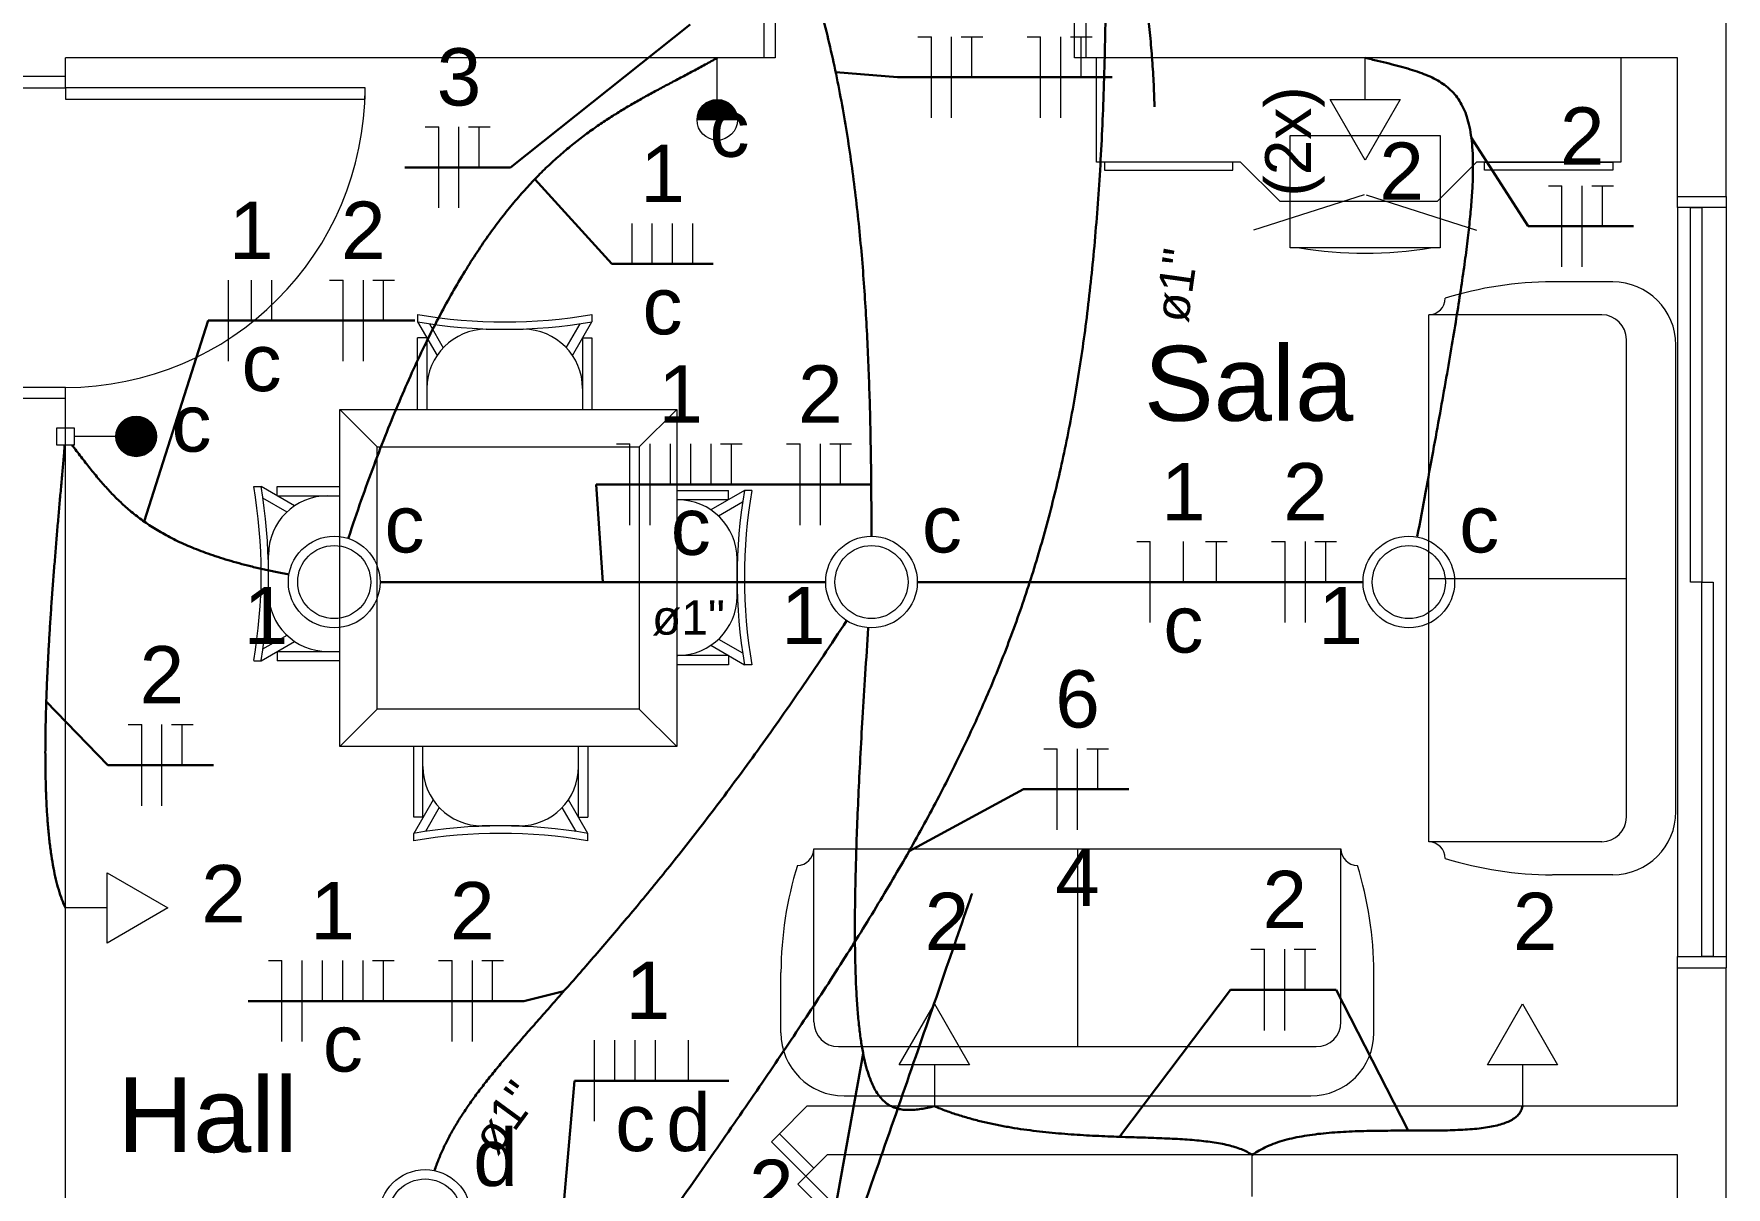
# Model space of a CAD drawing. Header units: inches. Extents: x 82 to 150, y -19 to 82.
# Drawn here: x 107.66 to 112.87, y 6.97 to 10.53 of the extents above; entities that cross this region are included whole.
import ezdxf
from ezdxf.enums import TextEntityAlignment as Align

# ---------------------------------------------------------------- set-up
doc = ezdxf.new("R2010")
doc.units = ezdxf.units.IN
doc.header["$MEASUREMENT"] = 0
doc.linetypes.add('Dashed', pattern=[0.75, 0.5, -0.25])
for name, color, linetype, lineweight in [('BASE', 7, 'Continuous', 5), ('EL-Condutos', 8, 'Continuous', 30), ('EL-Fios', 1, 'Continuous', 20), ('EL-Textos fios', 7, 'Continuous', 30), ('MOVEIS', 253, 'Continuous', 20), ('P-SIMBOL', 5, 'Continuous', 20), ('TEXTO', 7, 'Continuous', 20)]:
    doc.layers.add(name, color=color, linetype=linetype, lineweight=lineweight)
doc.styles.add('Arial', font='arial.ttf')

msp = doc.modelspace()

# ---------------------------------------------------------------- hatches: boundary and pattern name
at = {"layer": 'P-SIMBOL', "linetype": 'Continuous'}
for points in [[(109.7021, 10.2612), (109.7646, 10.2612), (109.7646, 10.3237), (109.755, 10.3232), (109.738, 10.3177), (109.7275, 10.3117), (109.7195, 10.3047), (109.7115, 10.2942), (109.7054, 10.2812), (109.7025, 10.2682), (109.7027, 10.2612)], [(109.8271, 10.2612), (109.7646, 10.2612), (109.7646, 10.3237), (109.7743, 10.3232), (109.7913, 10.3177), (109.8018, 10.3117), (109.8098, 10.3047), (109.8178, 10.2942), (109.8239, 10.2812), (109.8268, 10.2682), (109.8266, 10.2612)], [(107.9738, 9.3481), (107.9738, 9.2856), (107.9113, 9.2856), (107.9118, 9.2953), (107.9173, 9.3123), (107.9232, 9.3228), (107.9303, 9.3308), (107.9407, 9.3388), (107.9537, 9.3449), (107.9668, 9.3478), (107.9738, 9.3476)], [(107.9738, 9.3481), (107.9738, 9.2856), (108.0363, 9.2856), (108.0358, 9.2953), (108.0303, 9.3123), (108.0243, 9.3228), (108.0173, 9.3308), (108.0068, 9.3388), (107.9938, 9.3449), (107.9808, 9.3478), (107.9738, 9.3476)], [(107.9738, 9.2231), (107.9738, 9.2856), (107.9113, 9.2856), (107.9118, 9.276), (107.9173, 9.259), (107.9232, 9.2485), (107.9303, 9.2405), (107.9407, 9.2325), (107.9537, 9.2264), (107.9668, 9.2235), (107.9738, 9.2237)], [(107.9738, 9.2231), (107.9738, 9.2856), (108.0363, 9.2856), (108.0358, 9.276), (108.0303, 9.259), (108.0243, 9.2485), (108.0173, 9.2405), (108.0068, 9.2325), (107.9938, 9.2264), (107.9808, 9.2235), (107.9738, 9.2237)]]:
    msp.add_hatch(color=256, dxfattribs=at).paths.add_polyline_path(points)

# ---------------------------------------------------------------- linework, layer by layer
at = {"layer": 'BASE'}
for p, q in [((112.8732, 10.0252), (112.8732, 10.7032)), ((109.9082, 10.6022), (109.9082, 10.4522)), ((110.9002, 10.6022), (110.9002, 10.4522)), ((107.7562, 10.3947), (107.7562, 10.4522)), ((109.9082, 10.4522), (107.7562, 10.4522)), ((112.7232, 10.4522), (110.9002, 10.4522)), ((112.7232, 10.0252), (112.7232, 10.4522)), ((107.7562, 10.3947), (107.6062, 10.3947)), ((112.7232, 10.0252), (112.8732, 10.0252)), ((107.7562, 9.4022), (107.6062, 9.4022)), ((107.7562, 6.2637), (107.7562, 9.4022)), ((112.7232, 7.2217), (112.7232, 7.6482)), ((112.7232, 7.6482), (112.8732, 7.6482)), ((112.8732, 3.4602), (112.8732, 7.6482)), ((109.9562, 7.1367), (110.0407, 7.2217)), ((112.7232, 7.2217), (110.0407, 7.2217)), ((110.0622, 7.0307), (109.9562, 7.1367)), ((110.0622, 7.0307), (110.1027, 7.0717)), ((112.7232, 7.0717), (110.1027, 7.0717)), ((112.7232, 3.6102), (112.7232, 7.0717))]:
    msp.add_line(p, q, dxfattribs=at)
at = {"layer": 'BASE', "linetype": 'Continuous'}
for p, q in [((112.7232, 9.9907), (112.7232, 7.6832)), ((112.8732, 9.9907), (112.8732, 7.6832))]:
    msp.add_line(p, q, dxfattribs=at)
for points in [[(109.9082, 10.6022), (109.9427, 10.6022), (109.9427, 10.4522), (109.9082, 10.4522)], [(110.9002, 10.4522), (110.8657, 10.4522), (110.8657, 10.6022), (110.9002, 10.6022)], [(107.6062, 10.3947), (107.6062, 10.3597), (107.7562, 10.3597), (107.7562, 10.3947)], [(112.8732, 10.0252), (112.8732, 9.9907), (112.7232, 9.9907), (112.7232, 10.0252)], [(107.7562, 9.4022), (107.7562, 9.4367), (107.6062, 9.4367), (107.6062, 9.4022)], [(112.7232, 7.6482), (112.7232, 7.6832), (112.8732, 7.6832), (112.8732, 7.6482)], [(109.9562, 7.1367), (109.9317, 7.1122), (110.0377, 7.0062), (110.0622, 7.0307)]]:
    msp.add_lwpolyline(points, dxfattribs=at)
for points in [[(107.7562, 10.3597), (107.7562, 10.3252), (108.6792, 10.3252), (108.6792, 10.3597), (107.7562, 10.3597), (107.7562, 10.3597)], [(112.7982, 9.9907), (112.7982, 8.8367), (112.7637, 8.8367), (112.7637, 9.9907), (112.7982, 9.9907), (112.7982, 9.9907)], [(112.8332, 8.8367), (112.8332, 7.6832), (112.7982, 7.6832), (112.7982, 8.8367), (112.8332, 8.8367), (112.8332, 8.8367)], [(110.0377, 7.0062), (110.0132, 6.9817), (110.6657, 6.3292), (110.6902, 6.3537), (110.0377, 7.0062), (110.0377, 7.0062)]]:
    msp.add_lwpolyline(points, close=True, dxfattribs=at)
msp.add_arc((107.7562, 10.3597), 0.923, 270, 0, dxfattribs=at)
at = {"layer": 'EL-Condutos', "linetype": 'Continuous'}
for points in [[(109.4699, 11.6307), (109.5407, 11.569), (109.607, 11.5038), (109.6689, 11.4351), (109.7267, 11.3633), (109.7804, 11.2884), (109.8303, 11.2107), (109.8764, 11.1304), (109.9189, 11.0476), (109.9579, 10.9625), (109.9937, 10.8753), (110.0263, 10.7862), (110.0558, 10.6954), (110.0825, 10.6031), (110.1065, 10.5094), (110.1279, 10.4145), (110.1469, 10.3187), (110.1636, 10.2221), (110.1782, 10.1248), (110.1908, 10.0272), (110.2015, 9.9293), (110.2106, 9.8314), (110.218, 9.7336), (110.2241, 9.6362), (110.2289, 9.5392), (110.2326, 9.4429), (110.2354, 9.3476), (110.2373, 9.2533), (110.2386, 9.1602), (110.2393, 9.0686), (110.2396, 8.9786)], [(107.7562, 4.1358), (108.0096, 4.5316), (108.2504, 4.9003), (108.4788, 5.2436), (108.6952, 5.5632), (108.8998, 5.861), (109.0929, 6.1385), (109.2747, 6.3974), (109.4455, 6.6396), (109.6056, 6.8666), (109.7552, 7.0803), (109.8946, 7.2823), (110.024, 7.4744), (110.1438, 7.6581), (110.2542, 7.8354), (110.3555, 8.0078), (110.4478, 8.1771), (110.5316, 8.345), (110.607, 8.5133), (110.6744, 8.6835), (110.7339, 8.8575), (110.7859, 9.0369), (110.8306, 9.2234), (110.8683, 9.4189), (110.8993, 9.6249), (110.9237, 9.8432), (110.942, 10.0755), (110.9543, 10.3235), (110.9609, 10.589), (110.9621, 10.8735), (110.9582, 11.179)], [(108.628, 8.9735), (108.6675, 9.089), (108.7068, 9.1974), (108.746, 9.2989), (108.7849, 9.3937), (108.8237, 9.4822), (108.8623, 9.5647), (108.9008, 9.6413), (108.9391, 9.7125), (108.9773, 9.7784), (109.0153, 9.8394), (109.0533, 9.8958), (109.0911, 9.9477), (109.1288, 9.9956), (109.1665, 10.0396), (109.204, 10.0801), (109.2415, 10.1173), (109.279, 10.1515), (109.3164, 10.183), (109.3537, 10.2121), (109.391, 10.2391), (109.4283, 10.2642), (109.4656, 10.2877), (109.5029, 10.3099), (109.5402, 10.331), (109.5775, 10.3515), (109.6148, 10.3714), (109.6522, 10.3912), (109.6896, 10.4111), (109.7271, 10.4313), (109.7646, 10.4522)], [(111.9215, 8.9769), (111.9468, 9.1128), (111.9701, 9.2395), (111.9915, 9.3573), (112.0109, 9.4666), (112.0282, 9.5677), (112.0436, 9.661), (112.0569, 9.7469), (112.0682, 9.8256), (112.0774, 9.8975), (112.0845, 9.963), (112.0895, 10.0223), (112.0924, 10.076), (112.0931, 10.1242), (112.0917, 10.1674), (112.0881, 10.2058), (112.0823, 10.2399), (112.0743, 10.27), (112.064, 10.2964), (112.0516, 10.3194), (112.0368, 10.3395), (112.0198, 10.3569), (112.0005, 10.3721), (111.9788, 10.3853), (111.9548, 10.3969), (111.9285, 10.4072), (111.8998, 10.4167), (111.8687, 10.4255), (111.8352, 10.4342), (111.7993, 10.443), (111.761, 10.4522)], [(107.7539, 9.2589), (107.7501, 9.2158), (107.746, 9.1705), (107.7418, 9.1234), (107.7375, 9.0746), (107.7331, 9.0242), (107.7287, 8.9726), (107.7244, 8.9198), (107.7201, 8.866), (107.716, 8.8115), (107.712, 8.7565), (107.7083, 8.7011), (107.705, 8.6455), (107.702, 8.5899), (107.6993, 8.5345), (107.6972, 8.4795), (107.6956, 8.4252), (107.6945, 8.3716), (107.694, 8.3189), (107.6943, 8.2675), (107.6952, 8.2174), (107.6969, 8.1688), (107.6995, 8.122), (107.7029, 8.0771), (107.7073, 8.0343), (107.7127, 7.9939), (107.7191, 7.9559), (107.7266, 7.9207), (107.7353, 7.8883), (107.7451, 7.859), (107.7562, 7.833)], [(108.445, 8.8598), (108.4035, 8.8681), (108.364, 8.8766), (108.3265, 8.8856), (108.291, 8.8948), (108.2573, 8.9044), (108.2254, 8.9143), (108.1952, 8.9246), (108.1666, 8.9352), (108.1395, 8.9462), (108.1138, 8.9575), (108.0895, 8.9691), (108.0665, 8.9811), (108.0447, 8.9935), (108.0239, 9.0062), (108.0042, 9.0193), (107.9855, 9.0327), (107.9676, 9.0465), (107.9505, 9.0607), (107.9341, 9.0752), (107.9183, 9.0901), (107.903, 9.1053), (107.8882, 9.1209), (107.8738, 9.1369), (107.8596, 9.1533), (107.8457, 9.17), (107.8319, 9.1871), (107.8181, 9.2046), (107.8043, 9.2225), (107.7903, 9.2407), (107.7762, 9.2594)], [(108.7245, 8.837), (108.7873, 8.837), (108.8465, 8.837), (108.9026, 8.837), (108.9556, 8.837), (109.0058, 8.837), (109.0536, 8.837), (109.0991, 8.837), (109.1426, 8.837), (109.1843, 8.837), (109.2245, 8.837), (109.2635, 8.837), (109.3015, 8.837), (109.3387, 8.837), (109.3754, 8.837), (109.4119, 8.837), (109.4483, 8.837), (109.485, 8.837), (109.5223, 8.837), (109.5602, 8.837), (109.5992, 8.837), (109.6394, 8.837), (109.6812, 8.837), (109.7247, 8.837), (109.7701, 8.837), (109.8179, 8.837), (109.8682, 8.837), (109.9212, 8.837), (109.9772, 8.837), (110.0365, 8.837), (110.0993, 8.837)], [(110.3801, 8.837), (110.4429, 8.837), (110.5022, 8.837), (110.5582, 8.837), (110.6113, 8.837), (110.6615, 8.837), (110.7093, 8.837), (110.7548, 8.837), (110.7982, 8.837), (110.84, 8.837), (110.8802, 8.837), (110.9192, 8.837), (110.9571, 8.837), (110.9944, 8.837), (111.0311, 8.837), (111.0675, 8.837), (111.104, 8.837), (111.1407, 8.837), (111.1779, 8.837), (111.2159, 8.837), (111.2549, 8.837), (111.2951, 8.837), (111.3368, 8.837), (111.3803, 8.837), (111.4258, 8.837), (111.4736, 8.837), (111.5238, 8.837), (111.5768, 8.837), (111.6329, 8.837), (111.6921, 8.837), (111.7549, 8.837)], [(110.1629, 8.7178), (110.0913, 8.6094), (110.0216, 8.5067), (109.954, 8.4095), (109.8884, 8.3174), (109.8247, 8.2303), (109.7631, 8.148), (109.7035, 8.0703), (109.6459, 7.9968), (109.5903, 7.9275), (109.5367, 7.862), (109.4852, 7.8002), (109.4357, 7.7418), (109.3882, 7.6866), (109.3427, 7.6344), (109.2993, 7.5849), (109.2579, 7.538), (109.2185, 7.4934), (109.1811, 7.4509), (109.1459, 7.4103), (109.1126, 7.3713), (109.0814, 7.3337), (109.0522, 7.2973), (109.0251, 7.262), (109.0001, 7.2273), (108.9771, 7.1932), (108.9561, 7.1595), (108.9373, 7.1258), (108.9204, 7.0919), (108.9057, 7.0578), (108.893, 7.023)], [(110.2298, 8.6958), (110.2203, 8.5528), (110.2121, 8.4191), (110.2051, 8.2943), (110.1994, 8.1781), (110.1949, 8.0703), (110.1916, 7.9706), (110.1895, 7.8786), (110.1886, 7.7941), (110.1888, 7.7167), (110.1902, 7.6462), (110.1927, 7.5823), (110.1963, 7.5247), (110.201, 7.473), (110.2067, 7.427), (110.2136, 7.3864), (110.2215, 7.3509), (110.2304, 7.3202), (110.2404, 7.294), (110.2513, 7.2719), (110.2632, 7.2538), (110.2761, 7.2393), (110.29, 7.228), (110.3048, 7.2198), (110.3205, 7.2143), (110.3372, 7.2113), (110.3547, 7.2103), (110.3731, 7.2112), (110.3924, 7.2135), (110.4125, 7.2172), (110.4335, 7.2217)], [(110.4335, 7.2217), (110.47, 7.2075), (110.5072, 7.1949), (110.5449, 7.1837), (110.5831, 7.1739), (110.6216, 7.1654), (110.6604, 7.158), (110.6993, 7.1517), (110.7382, 7.1464), (110.7772, 7.1419), (110.8159, 7.1382), (110.8545, 7.1352), (110.8927, 7.1327), (110.9304, 7.1307), (110.9677, 7.1291), (111.0043, 7.1277), (111.0402, 7.1265), (111.0753, 7.1254), (111.1094, 7.1242), (111.1426, 7.1229), (111.1746, 7.1214), (111.2055, 7.1195), (111.235, 7.1173), (111.2632, 7.1145), (111.2898, 7.111), (111.3149, 7.1069), (111.3383, 7.1019), (111.3599, 7.096), (111.3796, 7.0891), (111.3973, 7.081), (111.413, 7.0717)], [(111.413, 7.0717), (111.4343, 7.0857), (111.4582, 7.0979), (111.4843, 7.1083), (111.5124, 7.1171), (111.5423, 7.1245), (111.5739, 7.1305), (111.6068, 7.1353), (111.6409, 7.1391), (111.6759, 7.1419), (111.7117, 7.1439), (111.7479, 7.1453), (111.7845, 7.1461), (111.8212, 7.1465), (111.8577, 7.1467), (111.8938, 7.1467), (111.9294, 7.1467), (111.9642, 7.1469), (111.9979, 7.1473), (112.0305, 7.1481), (112.0616, 7.1495), (112.0911, 7.1515), (112.1186, 7.1543), (112.1441, 7.1581), (112.1673, 7.1629), (112.1879, 7.1689), (112.2058, 7.1763), (112.2208, 7.1851), (112.2325, 7.1955), (112.2409, 7.2077), (112.2457, 7.2217)]]:
    msp.add_spline(points, degree=3, dxfattribs=at)
at = {"layer": 'EL-Condutos', "linetype": 'Dashed', "ltscale": 10}
msp.add_spline([(108.9692, 3.1345), (109.1397, 3.6808), (109.3035, 4.1961), (109.4608, 4.6817), (109.6113, 5.1389), (109.755, 5.569), (109.8919, 5.9732), (110.0218, 6.3528), (110.1448, 6.709), (110.2608, 7.0431), (110.3696, 7.3563), (110.4713, 7.6499), (110.5657, 7.9252), (110.6529, 8.1834), (110.7327, 8.4257), (110.8051, 8.6536), (110.87, 8.8681), (110.9274, 9.0705), (110.9772, 9.2622), (111.0193, 9.4444), (111.0537, 9.6182), (111.0802, 9.7851), (111.0989, 9.9462), (111.1097, 10.1028), (111.1125, 10.2562), (111.1073, 10.4076), (111.094, 10.5583), (111.0724, 10.7095), (111.0427, 10.8625), (111.0046, 11.0186), (110.9582, 11.179)], degree=3, dxfattribs=at)
at = {"layer": 'EL-Fios', "color": 5}
for p, q in [((110.3824, 10.5173), (110.4241, 10.5173)), ((110.4241, 10.2673), (110.4241, 10.5173)), ((110.4866, 10.2673), (110.4866, 10.5173)), ((110.5157, 10.5173), (110.5824, 10.5173)), ((110.5491, 10.3923), (110.5491, 10.5173)), ((110.7192, 10.5173), (110.7609, 10.5173)), ((110.7609, 10.2673), (110.7609, 10.5173)), ((110.8234, 10.2673), (110.8234, 10.5173)), ((110.8525, 10.5173), (110.9192, 10.5173)), ((110.8859, 10.3923), (110.8859, 10.5173)), ((108.8644, 10.2397), (108.906, 10.2397)), ((108.906, 9.9897), (108.906, 10.2397)), ((108.9685, 9.9897), (108.9685, 10.2397)), ((108.9977, 10.2397), (109.0644, 10.2397)), ((109.031, 10.1147), (109.031, 10.2397)), ((112.3257, 10.0581), (112.3673, 10.0581)), ((112.3673, 9.8081), (112.3673, 10.0581)), ((112.4298, 9.8081), (112.4298, 10.0581)), ((112.459, 10.0581), (112.5257, 10.0581)), ((112.4923, 9.9331), (112.4923, 10.0581)), ((109.5018, 9.8172), (109.5018, 9.9422)), ((109.5643, 9.8172), (109.5643, 9.9422)), ((109.6268, 9.8172), (109.6268, 9.9422)), ((109.6893, 9.8172), (109.6893, 9.9422)), ((108.2584, 9.5174), (108.2584, 9.7674)), ((108.329, 9.6424), (108.329, 9.7674)), ((108.3915, 9.6424), (108.3915, 9.7674)), ((108.5697, 9.7674), (108.6114, 9.7674)), ((108.6114, 9.5174), (108.6114, 9.7674)), ((108.6739, 9.5174), (108.6739, 9.7674)), ((108.703, 9.7674), (108.7697, 9.7674)), ((108.7364, 9.6424), (108.7364, 9.7674)), ((109.4538, 9.2627), (109.4954, 9.2627)), ((109.4954, 9.0127), (109.4954, 9.2627)), ((109.5579, 9.0127), (109.5579, 9.2627)), ((109.6204, 9.1377), (109.6204, 9.2627)), ((109.6829, 9.1377), (109.6829, 9.2627)), ((109.7454, 9.1377), (109.7454, 9.2627)), ((109.7746, 9.2627), (109.8413, 9.2627)), ((109.8079, 9.1377), (109.8079, 9.2627)), ((109.9781, 9.2627), (110.0197, 9.2627)), ((110.0197, 9.0127), (110.0197, 9.2627)), ((110.0822, 9.0127), (110.0822, 9.2627)), ((110.1114, 9.2627), (110.1781, 9.2627)), ((110.1447, 9.1377), (110.1447, 9.2627)), ((111.0571, 8.962), (111.0988, 8.962)), ((111.0988, 8.712), (111.0988, 8.962)), ((111.2007, 8.837), (111.2007, 8.962)), ((111.2692, 8.962), (111.3358, 8.962)), ((111.3025, 8.837), (111.3025, 8.962)), ((111.4726, 8.962), (111.5143, 8.962)), ((111.5143, 8.712), (111.5143, 8.962)), ((111.5768, 8.712), (111.5768, 8.962)), ((111.606, 8.962), (111.6726, 8.962)), ((111.6393, 8.837), (111.6393, 8.962)), ((107.9492, 8.3977), (107.9909, 8.3977)), ((107.9909, 8.1477), (107.9909, 8.3977)), ((108.0534, 8.1477), (108.0534, 8.3977)), ((108.0825, 8.3977), (108.1492, 8.3977)), ((108.1159, 8.2727), (108.1159, 8.3977)), ((110.7704, 8.3235), (110.812, 8.3235)), ((110.812, 8.0735), (110.812, 8.3235)), ((110.8745, 8.0735), (110.8745, 8.3235)), ((110.9037, 8.3235), (110.9704, 8.3235)), ((110.937, 8.1985), (110.937, 8.3235)), ((108.3813, 7.671), (108.423, 7.671)), ((108.423, 7.421), (108.423, 7.671)), ((108.4855, 7.421), (108.4855, 7.671)), ((108.548, 7.546), (108.548, 7.671)), ((108.6105, 7.546), (108.6105, 7.671)), ((108.673, 7.546), (108.673, 7.671)), ((108.7021, 7.671), (108.7688, 7.671)), ((108.7355, 7.546), (108.7355, 7.671)), ((108.9056, 7.671), (108.9473, 7.671)), ((108.9473, 7.421), (108.9473, 7.671)), ((109.0098, 7.421), (109.0098, 7.671)), ((109.0389, 7.671), (109.1056, 7.671)), ((109.0723, 7.546), (109.0723, 7.671)), ((111.4088, 7.7054), (111.4505, 7.7054)), ((111.4088, 7.7054), (111.4505, 7.7054)), ((111.4505, 7.4554), (111.4505, 7.7054)), ((111.4505, 7.4554), (111.4505, 7.7054)), ((111.513, 7.4554), (111.513, 7.7054)), ((111.513, 7.4554), (111.513, 7.7054)), ((111.5421, 7.7054), (111.6088, 7.7054)), ((111.5421, 7.7054), (111.6088, 7.7054)), ((111.5755, 7.5804), (111.5755, 7.7054)), ((111.5755, 7.5804), (111.5755, 7.7054)), ((109.3866, 7.1755), (109.3866, 7.4255)), ((109.4491, 7.3005), (109.4491, 7.4255)), ((109.5116, 7.3005), (109.5116, 7.4255)), ((109.5741, 7.3005), (109.5741, 7.4255)), ((109.6759, 7.3005), (109.6759, 7.4255))]:
    msp.add_line(p, q, dxfattribs=at)
at = {"layer": 'EL-Textos fios'}
for p, q in [((109.681, 10.5549), (109.1269, 10.1147)), ((110.1294, 10.4075), (110.3199, 10.3923)), ((110.3199, 10.3923), (110.9817, 10.3923)), ((112.0879, 10.2071), (112.2632, 9.9331)), ((109.1269, 10.1147), (108.8019, 10.1147)), ((109.2028, 10.0787), (109.4393, 9.8172)), ((112.2632, 9.9331), (112.5882, 9.9331)), ((109.4393, 9.8172), (109.7518, 9.8172)), ((107.9981, 9.0236), (108.1959, 9.6424)), ((108.1959, 9.6424), (108.8322, 9.6424)), ((109.4119, 8.837), (109.3913, 9.1377)), ((109.3913, 9.1377), (110.2406, 9.1377)), ((107.6969, 8.4693), (107.8867, 8.2727)), ((107.8867, 8.2727), (108.2117, 8.2727)), ((110.3555, 8.0078), (110.7079, 8.1985)), ((110.7079, 8.1985), (111.0329, 8.1985)), ((109.2919, 7.5766), (109.1681, 7.546)), ((111.0043, 7.1277), (111.3463, 7.5804)), ((111.3463, 7.5804), (111.6713, 7.5804)), ((111.6713, 7.5804), (111.3463, 7.5804)), ((111.8938, 7.1467), (111.6713, 7.5804)), ((109.1681, 7.546), (108.3188, 7.546)), ((110.214, 7.3845), (110.0897, 6.6903)), ((109.2594, 6.5597), (109.3241, 7.3005)), ((109.3241, 7.3005), (109.8002, 7.3005))]:
    msp.add_line(p, q, dxfattribs=at)
at = {"layer": 'MOVEIS'}
for p, q in [((110.9332, 10.1302), (110.9332, 10.4532)), ((112.5487, 10.4532), (112.5487, 10.1302)), ((111.3772, 10.1302), (110.9332, 10.1302)), ((111.3532, 10.1302), (110.9572, 10.1302)), ((110.9572, 10.1302), (110.9572, 10.1057)), ((111.3532, 10.1057), (111.3532, 10.1302)), ((111.4987, 10.0092), (111.3772, 10.1302)), ((112.1042, 10.1302), (111.9832, 10.0092)), ((112.5487, 10.1302), (112.1042, 10.1302)), ((112.1287, 10.1302), (112.5242, 10.1302)), ((112.1287, 10.1057), (112.1287, 10.1302)), ((112.5242, 10.1302), (112.5242, 10.1057)), ((110.9572, 10.1057), (111.3532, 10.1057)), ((112.5242, 10.1057), (112.1287, 10.1057)), ((111.7577, 10.0297), (111.4172, 9.9207)), ((111.7637, 10.0297), (112.1042, 9.9207)), ((111.9832, 10.0092), (111.4987, 10.0092)), ((112.5237, 9.7617), (112.3377, 9.7617)), ((108.8412, 9.6612), (108.8412, 9.6387)), ((109.3782, 9.6612), (109.3782, 9.6387)), ((112.4897, 9.6602), (111.9567, 9.6602)), ((111.9567, 8.0367), (111.9567, 9.6602)), ((108.8412, 9.6387), (108.9012, 9.5352)), ((108.8777, 9.6327), (108.9202, 9.5587)), ((109.0527, 9.6157), (109.1667, 9.6157)), ((109.2992, 9.5587), (109.3417, 9.6327)), ((109.3182, 9.5352), (109.3782, 9.6387)), ((108.8412, 9.3687), (108.8412, 9.5892)), ((108.8697, 9.5892), (108.8412, 9.5892)), ((108.8697, 9.5892), (108.8697, 9.3687)), ((109.3497, 9.5892), (109.3497, 9.3687)), ((109.3497, 9.5892), (109.3782, 9.5892)), ((109.3782, 9.5892), (109.3782, 9.3687)), ((112.5657, 8.1127), (112.5657, 9.5842)), ((112.7182, 8.1297), (112.7182, 9.5672)), ((108.6012, 9.3687), (108.7167, 9.2532)), ((109.5242, 9.2532), (109.6397, 9.3687)), ((108.3362, 9.1312), (108.3592, 9.1312)), ((108.4622, 9.0717), (108.3592, 9.1312)), ((108.4082, 9.1312), (108.6012, 9.1312)), ((108.4082, 9.1027), (108.4082, 9.1312)), ((108.4387, 9.0522), (108.3647, 9.0952)), ((108.4082, 9.1027), (108.6012, 9.1027)), ((109.6397, 9.1192), (109.7987, 9.1192)), ((109.7987, 9.0902), (109.6397, 9.0902)), ((109.8482, 9.1192), (109.7447, 9.0592)), ((109.8422, 9.0827), (109.7687, 9.0402)), ((109.7987, 9.0902), (109.7987, 9.1192)), ((109.8712, 9.1192), (109.8482, 9.1192)), ((108.3817, 8.8057), (108.3817, 8.9202)), ((109.8252, 8.9077), (109.8252, 8.7937)), ((111.9567, 8.8482), (112.5657, 8.8482)), ((108.3647, 8.6312), (108.4387, 8.6737)), ((109.7687, 8.6612), (109.8422, 8.6187)), ((108.3592, 8.5947), (108.4622, 8.6542)), ((108.4082, 8.6232), (108.6012, 8.6232)), ((108.4082, 8.6232), (108.4082, 8.5947)), ((109.7987, 8.6107), (109.6397, 8.6107)), ((109.7447, 8.6422), (109.8482, 8.5822)), ((109.7987, 8.6107), (109.7987, 8.5822)), ((108.3362, 8.5947), (108.3592, 8.5947)), ((108.6012, 8.5947), (108.4082, 8.5947)), ((109.7987, 8.5822), (109.6397, 8.5822)), ((109.8712, 8.5822), (109.8482, 8.5822)), ((108.7167, 8.4457), (108.6012, 8.3302)), ((109.5242, 8.4457), (109.6397, 8.3302)), ((108.8292, 8.1122), (108.8292, 8.3302)), ((108.8577, 8.1122), (108.8577, 8.3302)), ((109.3372, 8.1122), (109.3372, 8.3302)), ((109.3657, 8.3302), (109.3657, 8.1122)), ((108.8887, 8.1662), (108.8292, 8.0627)), ((108.9077, 8.1422), (108.8652, 8.0687)), ((109.3292, 8.0687), (109.2867, 8.1422)), ((109.3657, 8.0627), (109.3062, 8.1662)), ((108.8577, 8.1122), (108.8292, 8.1122)), ((109.1542, 8.0857), (109.0402, 8.0857)), ((109.3372, 8.1122), (109.3657, 8.1122)), ((108.8292, 8.0397), (108.8292, 8.0627)), ((109.3657, 8.0397), (109.3657, 8.0627)), ((112.4897, 8.0367), (111.9567, 8.0367)), ((110.0622, 7.4817), (110.0622, 8.0147)), ((110.0622, 8.0147), (111.6862, 8.0147)), ((110.8742, 8.0147), (110.8742, 7.4057)), ((111.6862, 7.4817), (111.6862, 8.0147)), ((112.5237, 7.9352), (112.3377, 7.9352)), ((109.9607, 7.4482), (109.9607, 7.6342)), ((111.7877, 7.4482), (111.7877, 7.6342)), ((110.1382, 7.4057), (111.6097, 7.4057)), ((110.1552, 7.2537), (111.5927, 7.2537))]:
    msp.add_line(p, q, dxfattribs=at)
for points in [[(111.5302, 10.2132), (111.9917, 10.2132), (111.9917, 9.8672), (111.5302, 9.8672), (111.5302, 10.2132), (111.5302, 10.2132)], [(108.6012, 9.3687), (109.6397, 9.3687), (109.6397, 8.3302), (108.6012, 8.3302), (108.6012, 9.3687), (108.6012, 9.3687)], [(108.7167, 9.2532), (109.5242, 9.2532), (109.5242, 8.4457), (108.7167, 8.4457), (108.7167, 9.2532), (108.7167, 9.2532)]]:
    msp.add_lwpolyline(points, close=True, dxfattribs=at)
for centre, radius, start, end in [((111.7607, 11.0587), 1.2086, 260.383, 279.617), ((112.3407, 8.6427), 1.1194, 90.1722, 107.318), ((112.5237, 9.5672), 0.1946, 0, 90), ((111.9567, 9.7112), 0.0507, 270.003, 0), ((109.1097, 11.2262), 1.5878, 260.271, 279.729), ((112.4897, 9.5842), 0.0761, 0, 90), ((109.1097, 11.2037), 1.5878, 260.271, 279.729), ((109.0527, 9.4332), 0.1827, 90, 180), ((109.1667, 9.4332), 0.1827, 0, 90), ((106.7712, 8.8632), 1.5878, 350.271, 9.729), ((106.7937, 8.8632), 1.5878, 350.271, 9.729), ((108.5642, 8.9202), 0.1827, 90, 180), ((109.6427, 8.9077), 0.1827, 0, 90), ((111.4132, 8.8507), 1.5878, 170.271, 189.729), ((111.4357, 8.8507), 1.5878, 170.271, 189.729), ((108.5642, 8.8057), 0.1827, 180, 270), ((109.6427, 8.7937), 0.1827, 270, 0), ((109.0402, 8.2682), 0.1827, 180, 270), ((109.1542, 8.2682), 0.1827, 270, 0), ((109.0972, 6.4977), 1.5878, 80.271, 99.729), ((112.4897, 8.1127), 0.0761, 270, 0), ((112.5237, 8.1297), 0.1946, 270, 0), ((109.0972, 6.4747), 1.5878, 80.271, 99.729), ((111.9567, 7.9857), 0.0507, 0, 89.997), ((110.0112, 8.0147), 0.0507, 270, 359.997), ((111.7367, 8.0147), 0.0507, 180.003, 270), ((112.3407, 9.0542), 1.1194, 252.682, 269.828), ((111.0802, 7.6307), 1.1194, 162.682, 179.828), ((110.6682, 7.6307), 1.1194, 0.1722, 17.3184), ((110.1382, 7.4817), 0.0761, 180, 270), ((111.6102, 7.4817), 0.0761, 270, 0), ((110.1552, 7.4482), 0.1946, 180, 270), ((111.5932, 7.4482), 0.1946, 270, 0)]:
    msp.add_arc(centre, radius, start, end, dxfattribs=at)
at = {"layer": 'P-SIMBOL'}
for p, q in [((109.7646, 10.3237), (109.7646, 10.4522)), ((111.761, 10.3242), (111.761, 10.4522)), ((111.6527, 10.3242), (111.8692, 10.3242)), ((111.761, 10.1367), (111.6527, 10.3242)), ((111.8692, 10.3242), (111.761, 10.1367)), ((109.8271, 10.2612), (109.7021, 10.2612)), ((107.9738, 9.3481), (107.9738, 9.2231)), ((107.7297, 9.2591), (107.7297, 9.3121)), ((107.7297, 9.3121), (107.7827, 9.3121)), ((107.7827, 9.3121), (107.7827, 9.2591)), ((107.9113, 9.2856), (107.7827, 9.2856)), ((107.7827, 9.2591), (107.7297, 9.2591)), ((107.8842, 7.9412), (108.0717, 7.833)), ((107.8842, 7.7247), (107.8842, 7.9412)), ((107.8842, 7.833), (107.7562, 7.833)), ((108.0717, 7.833), (107.8842, 7.7247)), ((110.3252, 7.3497), (110.4335, 7.5372)), ((110.4335, 7.5372), (110.5417, 7.3497)), ((112.1374, 7.3497), (112.2457, 7.5372)), ((112.2457, 7.5372), (112.3539, 7.3497)), ((110.5417, 7.3497), (110.3252, 7.3497)), ((110.4335, 7.3497), (110.4335, 7.2217)), ((112.3539, 7.3497), (112.1374, 7.3497)), ((112.2457, 7.3497), (112.2457, 7.2217)), ((111.413, 6.9437), (111.413, 7.0717))]:
    msp.add_line(p, q, dxfattribs=at)
for centre, radius in [((109.7646, 10.2612), 0.0625), ((107.9738, 9.2856), 0.0625), ((108.5841, 8.837), 0.1412), ((110.2397, 8.837), 0.1412), ((111.8954, 8.837), 0.1412), ((108.5841, 8.837), 0.1125), ((110.2397, 8.837), 0.1125), ((111.8954, 8.837), 0.1125), ((108.8641, 6.8854), 0.1412), ((108.8641, 6.8854), 0.1125)]:
    msp.add_circle(centre, radius, dxfattribs=at)

# ---------------------------------------------------------------- texts
at = {"layer": 'TEXTO', "style": 'Arial'}
for s, height, p in [('3', 0.1765, (108.9687, 10.2522)), ('2', 0.1765, (112.4297, 10.0702)), ('1', 0.1765, (109.5957, 9.9547)), ('2', 0.1765, (111.8732, 9.9617)), ('1', 0.1765, (108.3287, 9.7797)), ('2', 0.1765, (108.6737, 9.7797)), ('c', 0.1765, (109.5957, 9.5472)), ('c', 0.1765, (108.3602, 9.3722)), ('Sala', 0.23076, (111.4017, 9.2647)), ('1', 0.1765, (109.6517, 9.2752)), ('2', 0.1765, (110.0822, 9.2752)), ('1', 0.1765, (111.2007, 8.9742)), ('2', 0.1765, (111.5767, 8.9742)), ('c', 0.1765, (108.8007, 8.8752)), ('c', 0.1765, (109.6827, 8.8677)), ('c', 0.1765, (110.4567, 8.8752)), ('c', 0.1765, (112.1122, 8.8752)), ('1', 0.1765, (108.3737, 8.5927)), ('1', 0.1765, (110.0297, 8.5927)), ('1', 0.1765, (111.6852, 8.5927)), ('ø1"', 0.1059, (109.6757, 8.6432)), ('c', 0.1765, (111.2007, 8.5667)), ('2', 0.1765, (108.0532, 8.4102)), ('6', 0.1765, (110.8747, 8.3357)), ('4', 0.1765, (110.8747, 7.7857)), ('2', 0.1765, (108.2432, 7.7357)), ('2', 0.1765, (111.5132, 7.7177)), ('2', 0.1765, (111.5132, 7.7177)), ('1', 0.1765, (108.5792, 7.6832)), ('2', 0.1765, (109.0097, 7.6832)), ('2', 0.1765, (110.4722, 7.6502)), ('2', 0.1765, (112.2847, 7.6502)), ('1', 0.1765, (109.5507, 7.4377)), ('c', 0.1765, (108.6107, 7.2757)), ('Hall', 0.23076, (108.1942, 7.0112)), ('d', 0.1765, (109.6757, 7.0307)), ('c', 0.1765, (109.5117, 7.0307)), ('d', 0.1765, (109.0812, 6.9232)), ('2', 0.1765, (109.9312, 6.8277))]:
    msp.add_text(s, height=height, dxfattribs=at).set_placement(p, align=Align.BOTTOM_CENTER)
msp.add_text('(2x)', height=0.1412, rotation=90, dxfattribs=at).set_placement((111.6362, 10.3642), align=Align.BOTTOM_RIGHT)
msp.add_text('c', height=0.1765, dxfattribs=at).set_placement((109.8637, 10.0942), align=Align.BOTTOM_RIGHT)
for rotation, p in [(81.9853, (111.2617, 9.7397)), (53.8254, (109.1772, 7.1387))]:
    msp.add_text('ø1"', height=0.1059, rotation=rotation, dxfattribs=at).set_placement(p, align=Align.BOTTOM_CENTER)
msp.add_text('c', height=0.1765, dxfattribs=at).set_placement((108.0827, 9.1857), align=Align.BOTTOM_LEFT)

doc.saveas('drawing.dxf')
